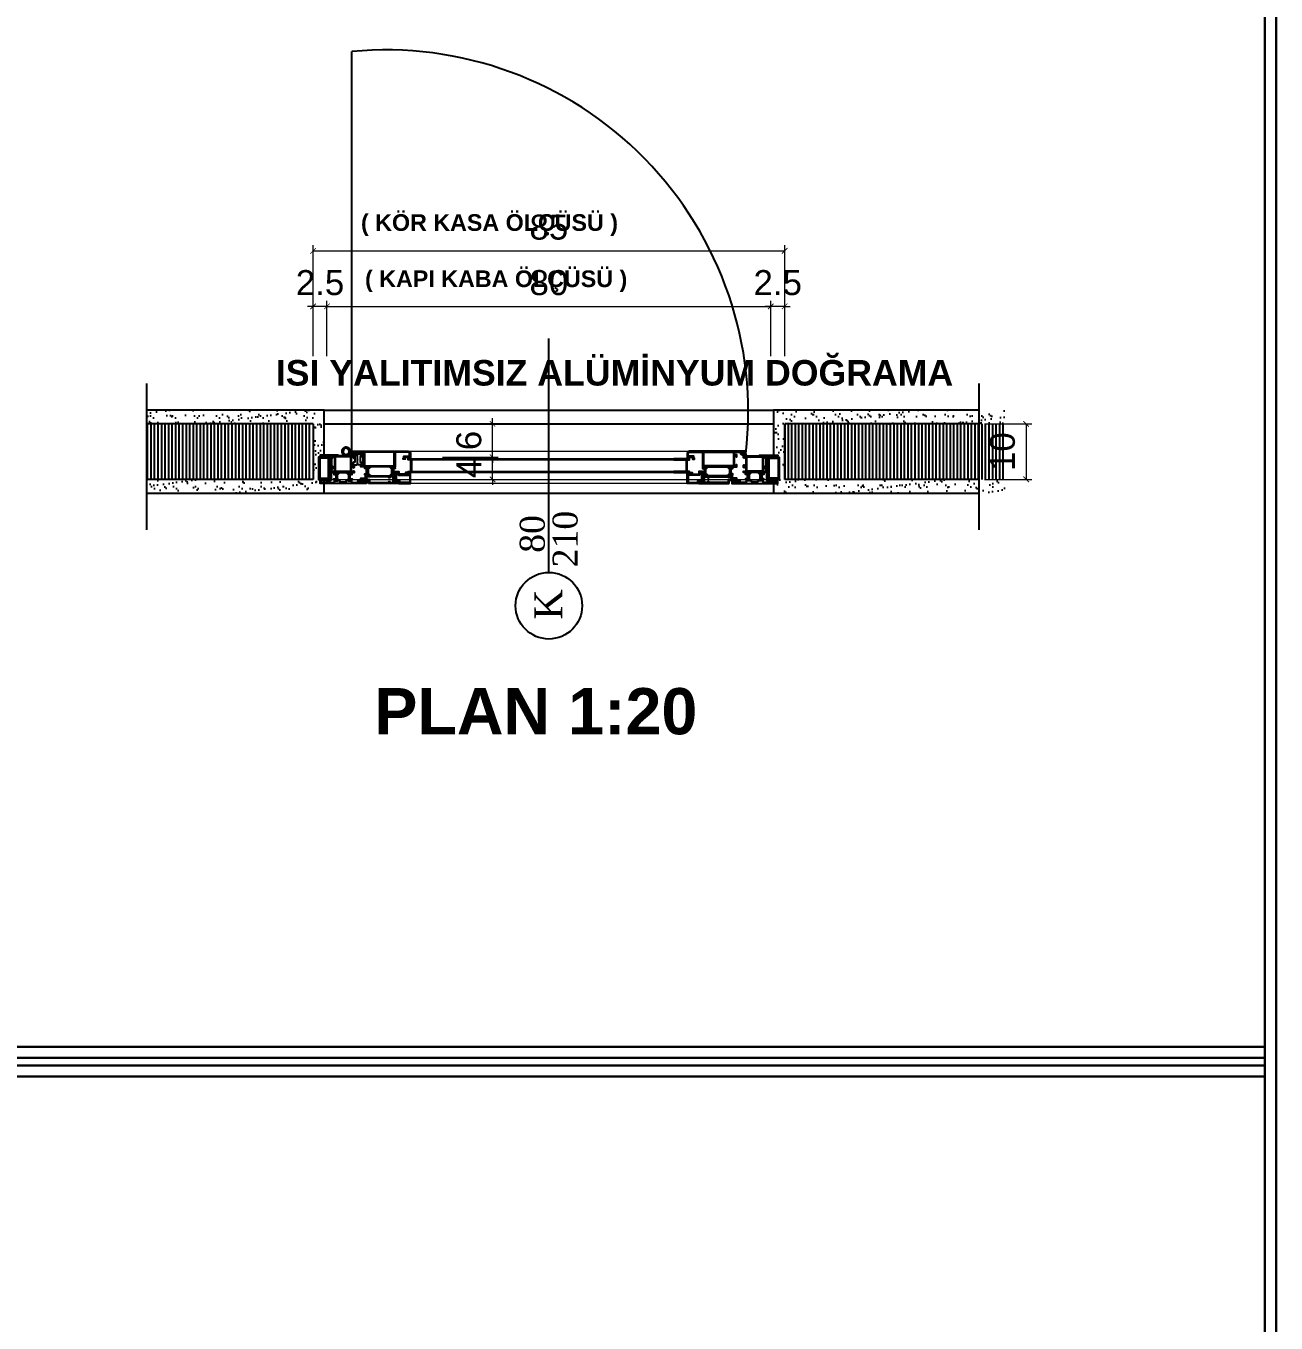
# Model space of a CAD drawing. Extents: x 386248 to 427517, y 4539405 to 4542296.
# Drawn here: x 415508 to 416071, y 4540935 to 4541520 of the extents above; entities that cross this region are included whole.
import ezdxf
from ezdxf.enums import TextEntityAlignment as Align

# ---------------------------------------------------------------- set-up
doc = ezdxf.new("R2010")
doc.units = 0
for name, color, linetype, lineweight in [('DOGRAMA', 1, 'Continuous', 25), ('olculer', 21, 'Continuous', 20), ('YAZI', 7, 'Continuous', 25), ('YAZILAR', 1, 'Continuous', 30)]:
    doc.layers.add(name, color=color, linetype=linetype, lineweight=lineweight)
doc.layers.add('Tarama', color=7, linetype='Continuous')
doc.styles.add('PıNaR', font='')
doc.styles.get("Standard").update_dxf_attribs({"font": 'arial.ttf'})
doc.styles.get('PıNaR').set_extended_font_data('Times New Roman Tur')
pattern_1 = [(225, (497006.29315, 4549085.53454), (0.2209708691, -0.2209708691), []), (315, (497006.29315, 4549085.53454), (0.2209708691, 0.2209708691), [])]

# ---------------------------------------------------------------- blocks, each defined once
blk = doc.blocks.new('_ArchTick')
at = {"color": 0, "linetype": 'ByBlock', "const_width": 0.15}
blk.add_lwpolyline([(-0.5, -0.5), (0.5, 0.5)], dxfattribs=at)

msp = doc.modelspace()

# ---------------------------------------------------------------- hatches: boundary and pattern name
at = {"layer": 'Tarama'}
h = msp.add_hatch(dxfattribs=at)
h.set_pattern_fill('AR-SAND', color=256, scale=0.125, style=0)
h.set_pattern_definition([(37.5, (385983.031, 4658103.967), (-0.20000391, 6.11766547), [0, -4.826, 0, -5.3975, 0, -5.159375]), (7.5, (385983.031, 4658103.967), (5.61904104, 8.96031376), [0, -2.6035, 0, -4.34975, 0, -1.666875]), (327.5, (385979.126, 4658103.967), (9.88740463, 0.0179648), [0, -1.5875, 0, -5.715, 0, -7.46125]), (317.5, (385979.126, 4658103.967), (9.54445566, 2.78661654), [0, -0.79375, 0, -3.7465, 0, -4.28625])])
h.paths.add_polyline_path([(415562.152, 4541346.541), (415562.152, 4541340.291), (415637.152, 4541340.291), (415637.152, 4541315.291), (415562.152, 4541315.291), (415562.152, 4541309.041), (415642.152, 4541309.041), (415642.152, 4541313.416), (415640.277, 4541313.416), (415640.277, 4541314.666), (415640.277, 4541315.291), (415639.652, 4541315.291), (415639.652, 4541325.291), (415640.277, 4541325.291), (415640.277, 4541325.916), (415640.277, 4541326.166), (415642.152, 4541326.166), (415642.152, 4541346.541)])
h = msp.add_hatch(dxfattribs=at)
h.set_pattern_fill('AR-SAND', color=256, scale=0.125, style=0)
h.set_pattern_definition([(37.5, (385945.531, 4658103.967), (-0.20000391, 6.11766547), [0, -4.826, 0, -5.3975, 0, -5.159375]), (7.5, (385945.531, 4658103.967), (5.61904104, 8.96031376), [0, -2.6035, 0, -4.34975, 0, -1.666875]), (327.5, (385941.626, 4658103.967), (9.88740463, 0.0179648), [0, -1.5875, 0, -5.715, 0, -7.46125]), (317.5, (385941.626, 4658103.967), (9.54445566, 2.78661654), [0, -0.79375, 0, -3.7465, 0, -4.28625])])
h.paths.add_polyline_path([(415949.652, 4541340.291), (415949.652, 4541346.541), (415844.652, 4541346.541), (415844.652, 4541326.166), (415847.152, 4541326.166), (415847.152, 4541314.666), (415846.527, 4541314.666), (415846.527, 4541313.416), (415844.652, 4541313.416), (415844.652, 4541309.041), (415949.652, 4541309.041), (415949.652, 4541315.291), (415924.652, 4541315.291), (415849.652, 4541315.291), (415849.652, 4541340.291)])
h = msp.add_hatch(dxfattribs=at)
h.set_pattern_fill('LINE', color=256, scale=0.5, angle=90, style=0)
h.set_pattern_definition([(90, (598891.8465, 4658103.9669), (-1.5875, -1e-11), [])])
h.paths.add_polyline_path([(415637.152, 4541340.291), (415562.152, 4541340.291), (415562.152, 4541315.291), (415637.152, 4541315.291)])
h = msp.add_hatch(dxfattribs=at)
h.set_pattern_fill('LINE', color=256, scale=0.5, angle=90, style=0)
h.set_pattern_definition([(90, (598904.3465, 4658103.9669), (-1.5875, -1e-11), [])])
h.paths.add_polyline_path([(415849.652, 4541340.291), (415849.652, 4541315.291), (415924.652, 4541315.291), (415949.652, 4541315.291), (415949.652, 4541340.291)])
at = {"layer": 'Tarama', "ltscale": 0.125}
h = msp.add_hatch(dxfattribs=at)
h.set_pattern_fill('ANSI37', color=256, scale=2.5, angle=180, style=0)
h.set_pattern_definition([(315, (208028.1231, 4573197.49774), (-0.2209708691, -0.2209708691), []), (225, (208028.1231, 4573197.49774), (-0.2209708691, 0.2209708691), [])])
edge = h.paths.add_edge_path()
edge.add_line((415640.277, 4541314.666), (415640.277, 4541315.291))
edge.add_line((415640.277, 4541315.291), (415644.652, 4541315.291))
edge.add_line((415644.652, 4541315.291), (415644.652, 4541325.291))
edge.add_line((415644.652, 4541325.291), (415640.277, 4541325.291))
edge.add_line((415640.277, 4541325.291), (415640.277, 4541325.916))
edge.add_line((415640.277, 4541325.916), (415644.777, 4541325.916))
edge.add_arc((415644.777, 4541325.416), 0.5, 360, 90, ccw=False)
edge.add_line((415645.277, 4541325.416), (415645.277, 4541315.166))
edge.add_arc((415644.777, 4541315.166), 0.5, 270, 360, ccw=False)
edge.add_line((415644.777, 4541314.666), (415640.277, 4541314.666))
h = msp.add_hatch(dxfattribs=at)
h.set_pattern_fill('ANSI37', color=256, scale=2.5, angle=180, style=0)
h.set_pattern_definition(pattern_1)
h.paths.add_polyline_path([(415656.532, 4541326.407), (415656.532, 4541326.801), (415656.155, 4541326.801), (415656.155, 4541327.101), (415656.362, 4541327.101), (415656.362, 4541327.47), (415655.243, 4541327.47), (415655.035, 4541327.101), (415655.217, 4541327.101), (415655.217, 4541326.801), (415654.626, 4541326.801), (415654.626, 4541325.986), (415654.748, 4541325.916), (415655.817, 4541325.916), (415655.817, 4541326.146), (415655.042, 4541326.24), (415654.995, 4541326.347), (415655.129, 4541326.407)])
h.paths.add_polyline_path([(415655.443, 4541326.782), (415655.443, 4541327.136), (415655.917, 4541327.136), (415655.917, 4541326.782)], flags=16)
h = msp.add_hatch(dxfattribs=at)
h.set_pattern_fill('ANSI37', color=256, scale=2.5, angle=180, style=0)
h.set_pattern_definition(pattern_1)
h.paths.add_polyline_path([(415831.674, 4541326.407), (415831.808, 4541326.347), (415831.761, 4541326.24), (415830.986, 4541326.146), (415830.986, 4541325.916), (415832.055, 4541325.916), (415832.177, 4541325.986), (415832.177, 4541326.801), (415831.586, 4541326.801), (415831.586, 4541327.101), (415831.768, 4541327.101), (415831.561, 4541327.47), (415830.441, 4541327.47), (415830.441, 4541327.101), (415830.648, 4541327.101), (415830.648, 4541326.801), (415830.271, 4541326.801), (415830.271, 4541326.407)])
h.paths.add_polyline_path([(415831.36, 4541326.782), (415830.886, 4541326.782), (415830.886, 4541327.136), (415831.36, 4541327.136)], flags=16)
h = msp.add_hatch(dxfattribs=at)
h.set_pattern_fill('ANSI37', color=256, scale=2.5, angle=180, style=0)
h.set_pattern_definition(pattern_1)
edge = h.paths.add_edge_path()
edge.add_line((415846.527, 4541314.666), (415846.527, 4541315.291))
edge.add_line((415846.527, 4541315.291), (415842.152, 4541315.291))
edge.add_line((415842.152, 4541315.291), (415842.152, 4541325.291))
edge.add_line((415842.152, 4541325.291), (415846.527, 4541325.291))
edge.add_line((415846.527, 4541325.291), (415846.527, 4541325.916))
edge.add_line((415846.527, 4541325.916), (415842.027, 4541325.916))
edge.add_arc((415842.027, 4541325.416), 0.5, 90, 180)
edge.add_line((415841.527, 4541325.416), (415841.527, 4541315.166))
edge.add_arc((415842.027, 4541315.166), 0.5, 180, 270)
edge.add_line((415842.027, 4541314.666), (415846.527, 4541314.666))
h = msp.add_hatch(dxfattribs=at)
h.set_pattern_fill('ANSI37', color=256, scale=2.5, angle=180, style=0)
h.set_pattern_definition(pattern_1)
edge = h.paths.add_edge_path()
edge.add_line((415661.196, 4541321.011), (415662.143, 4541321.011))
edge.add_arc((415662.143, 4541320.886), 0.125, 326.553107, 90, ccw=False)
edge.add_line((415662.248, 4541320.817), (415661.944, 4541320.357))
edge.add_line((415661.944, 4541320.357), (415661.944, 4541317.477))
edge.add_line((415661.944, 4541317.477), (415662.229, 4541317.046))
edge.add_arc((415662.125, 4541316.977), 0.125, 270, 33.446893, ccw=False)
edge.add_line((415662.125, 4541316.852), (415661.209, 4541316.852))
edge.add_arc((415661.209, 4541316.977), 0.125, 155.959519, 270, ccw=False)
edge.add_line((415661.095, 4541317.028), (415661.295, 4541317.477))
edge.add_line((415661.295, 4541317.477), (415661.295, 4541320.357))
edge.add_line((415661.295, 4541320.357), (415661.082, 4541320.835))
edge.add_arc((415661.196, 4541320.886), 0.125, 90, 204.040482, ccw=False)
h = msp.add_hatch(dxfattribs=at)
h.set_pattern_fill('ANSI37', color=256, scale=2.5, angle=180, style=0)
h.set_pattern_definition(pattern_1)
edge = h.paths.add_edge_path()
edge.add_line((415672.511, 4541321.011), (415673.458, 4541321.011))
edge.add_arc((415673.458, 4541320.886), 0.125, 335.959519, 90, ccw=False)
edge.add_line((415673.573, 4541320.835), (415673.36, 4541320.357))
edge.add_line((415673.36, 4541320.357), (415673.36, 4541317.477))
edge.add_line((415673.36, 4541317.477), (415673.334, 4541317.477))
edge.add_line((415673.334, 4541317.477), (415673.534, 4541317.028))
edge.add_arc((415673.42, 4541316.977), 0.125, 270, 24.040481, ccw=False)
edge.add_line((415673.42, 4541316.852), (415672.504, 4541316.852))
edge.add_arc((415672.504, 4541316.977), 0.125, 146.553107, 270, ccw=False)
edge.add_line((415672.4, 4541317.046), (415672.685, 4541317.477))
edge.add_line((415672.685, 4541317.477), (415672.685, 4541320.357))
edge.add_line((415672.685, 4541320.357), (415672.71, 4541320.357))
edge.add_line((415672.71, 4541320.357), (415672.407, 4541320.817))
edge.add_arc((415672.511, 4541320.886), 0.125, 90, 213.446893, ccw=False)
h = msp.add_hatch(dxfattribs=at)
h.set_pattern_fill('ANSI37', color=256, scale=2.5, angle=180, style=0)
h.set_pattern_definition(pattern_1)
edge = h.paths.add_edge_path()
edge.add_line((415814.292, 4541321.011), (415813.345, 4541321.011))
edge.add_arc((415813.345, 4541320.886), 0.125, 90, 204.040481)
edge.add_line((415813.231, 4541320.835), (415813.444, 4541320.357))
edge.add_line((415813.444, 4541320.357), (415813.444, 4541317.477))
edge.add_line((415813.444, 4541317.477), (415813.469, 4541317.477))
edge.add_line((415813.469, 4541317.477), (415813.269, 4541317.028))
edge.add_arc((415813.383, 4541316.977), 0.125, 155.959518, 270)
edge.add_line((415813.383, 4541316.852), (415814.299, 4541316.852))
edge.add_arc((415814.299, 4541316.977), 0.125, 270.000001, 33.446894)
edge.add_line((415814.403, 4541317.046), (415814.119, 4541317.477))
edge.add_line((415814.119, 4541317.477), (415814.119, 4541320.357))
edge.add_line((415814.119, 4541320.357), (415814.093, 4541320.357))
edge.add_line((415814.093, 4541320.357), (415814.396, 4541320.817))
edge.add_arc((415814.292, 4541320.886), 0.125, 326.553107, 90)
h = msp.add_hatch(dxfattribs=at)
h.set_pattern_fill('ANSI37', color=256, scale=2.5, angle=180, style=0)
h.set_pattern_definition(pattern_1)
edge = h.paths.add_edge_path()
edge.add_line((415825.607, 4541321.011), (415824.66, 4541321.011))
edge.add_arc((415824.66, 4541320.886), 0.125, 89.999999, 213.446892)
edge.add_line((415824.555, 4541320.817), (415824.859, 4541320.357))
edge.add_line((415824.859, 4541320.357), (415824.859, 4541317.477))
edge.add_line((415824.859, 4541317.477), (415824.574, 4541317.046))
edge.add_arc((415824.679, 4541316.977), 0.125, 146.553106, 270)
edge.add_line((415824.679, 4541316.852), (415825.594, 4541316.852))
edge.add_arc((415825.594, 4541316.977), 0.125, 270, 24.040481)
edge.add_line((415825.709, 4541317.028), (415825.508, 4541317.477))
edge.add_line((415825.508, 4541317.477), (415825.508, 4541320.357))
edge.add_line((415825.508, 4541320.357), (415825.721, 4541320.835))
edge.add_arc((415825.607, 4541320.886), 0.125, 335.959518, 89.999999)
h = msp.add_hatch(dxfattribs=at)
h.set_pattern_fill('ANSI37', color=256, scale=2.5, angle=180, style=0)
h.set_pattern_definition(pattern_1)
h.paths.add_polyline_path([(415647.44, 4541315.291), (415647.152, 4541314.791), (415647.152, 4541314.666), (415648.44, 4541314.666), (415648.44, 4541314.791), (415648.152, 4541315.291), (415648.152, 4541317.791), (415648.44, 4541318.291), (415648.44, 4541318.416), (415647.152, 4541318.416), (415647.152, 4541318.291), (415647.44, 4541317.791)])
h = msp.add_hatch(dxfattribs=at)
h.set_pattern_fill('ANSI37', color=256, scale=2.5, angle=180, style=0)
h.set_pattern_definition(pattern_1)
h.paths.add_polyline_path([(415653.152, 4541315.291), (415652.863, 4541314.791), (415652.863, 4541314.666), (415654.152, 4541314.666), (415654.152, 4541314.791), (415653.863, 4541315.291), (415653.863, 4541317.791), (415654.152, 4541318.291), (415654.152, 4541318.416), (415652.863, 4541318.416), (415652.863, 4541318.291), (415653.152, 4541317.791)])
h = msp.add_hatch(dxfattribs=at)
h.set_pattern_fill('ANSI37', color=256, scale=2.5, angle=180, style=0)
h.set_pattern_definition(pattern_1)
h.paths.add_polyline_path([(415660.365, 4541314.861), (415657.899, 4541314.861), (415657.899, 4541314.666), (415658.277, 4541314.666), (415658.277, 4541314.366), (415658.051, 4541314.366), (415658.051, 4541313.997), (415660.251, 4541313.997), (415660.458, 4541314.366), (415660.277, 4541314.366), (415660.277, 4541314.666), (415661.027, 4541314.666), (415661.027, 4541315.283), (415660.895, 4541315.352), (415659.826, 4541315.352), (415659.826, 4541315.122), (415660.601, 4541315.028), (415660.648, 4541314.921)])
h.paths.add_polyline_path([(415660.051, 4541314.686), (415660.051, 4541314.331), (415658.514, 4541314.331), (415658.514, 4541314.686)], flags=16)
h = msp.add_hatch(dxfattribs=at)
h.set_pattern_fill('ANSI37', color=256, scale=2.5, angle=180, style=0)
h.set_pattern_definition(pattern_1)
h.paths.add_polyline_path([(415826.438, 4541314.861), (415828.904, 4541314.861), (415828.904, 4541314.666), (415828.527, 4541314.666), (415828.527, 4541314.366), (415828.752, 4541314.366), (415828.752, 4541313.997), (415826.552, 4541313.997), (415826.345, 4541314.366), (415826.527, 4541314.366), (415826.527, 4541314.666), (415825.777, 4541314.666), (415825.777, 4541315.283), (415825.908, 4541315.352), (415826.977, 4541315.352), (415826.977, 4541315.122), (415826.202, 4541315.028), (415826.155, 4541314.921)])
h.paths.add_polyline_path([(415826.753, 4541314.686), (415826.753, 4541314.331), (415828.289, 4541314.331), (415828.289, 4541314.686)], flags=16)
h = msp.add_hatch(dxfattribs=at)
h.set_pattern_fill('ANSI37', color=256, scale=2.5, angle=180, style=0)
h.set_pattern_definition(pattern_1)
h.paths.add_polyline_path([(415833.652, 4541317.791), (415833.94, 4541318.291), (415833.94, 4541318.416), (415832.652, 4541318.416), (415832.652, 4541318.291), (415832.94, 4541317.791), (415832.94, 4541315.291), (415832.652, 4541314.791), (415832.652, 4541314.666), (415833.94, 4541314.666), (415833.94, 4541314.791), (415833.652, 4541315.291)])
h = msp.add_hatch(dxfattribs=at)
h.set_pattern_fill('ANSI37', color=256, scale=2.5, angle=180, style=0)
h.set_pattern_definition(pattern_1)
h.paths.add_polyline_path([(415839.363, 4541317.791), (415839.652, 4541318.291), (415839.652, 4541318.416), (415838.363, 4541318.416), (415838.363, 4541318.291), (415838.652, 4541317.791), (415838.652, 4541315.291), (415838.363, 4541314.791), (415838.363, 4541314.666), (415839.652, 4541314.666), (415839.652, 4541314.791), (415839.363, 4541315.291)])

# ---------------------------------------------------------------- linework, layer by layer
msp.add_lwpolyline([(415644.652, 4541315.291), (415644.652, 4541325.291), (415639.652, 4541325.291), (415639.652, 4541315.291)], close=True)
at = {"layer": 'DOGRAMA'}
for p, q in [((415654.626, 4541327.984), (415654.626, 4541508.035)), ((415562.152, 4541358.551), (415562.152, 4541292.569)), ((415937.152, 4541358.551), (415937.152, 4541292.569)), ((415642.152, 4541346.541), (415844.652, 4541346.541)), ((415642.152, 4541340.291), (415844.652, 4541340.291)), ((415642.152, 4541309.041), (415844.652, 4541309.041))]:
    msp.add_line(p, q, dxfattribs=at)
at = {"layer": 'DOGRAMA', "ltscale": 0.125}
for points in [[(415640.277, 4541325.916), (415645.277, 4541325.916), (415645.277, 4541318.416), (415645.527, 4541318.416), (415645.527, 4541325.916), (415648.527, 4541325.916), (415648.527, 4541326.166), (415640.277, 4541326.166)], [(415654.152, 4541318.916), (415654.152, 4541325.416), (415647.152, 4541325.416), (415647.152, 4541318.916)], [(415654.626, 4541326.801), (415654.626, 4541325.986), (415654.748, 4541325.916), (415655.817, 4541325.916), (415655.817, 4541326.146), (415655.042, 4541326.24), (415654.995, 4541326.347), (415655.129, 4541326.407), (415656.532, 4541326.407), (415656.532, 4541326.801), (415656.155, 4541326.801), (415656.155, 4541327.101), (415656.362, 4541327.101), (415656.362, 4541327.47), (415655.243, 4541327.47), (415655.035, 4541327.101), (415655.217, 4541327.101), (415655.217, 4541326.801)], [(415655.917, 4541326.782), (415655.917, 4541327.136), (415655.443, 4541327.136), (415655.443, 4541326.782)], [(415660.273, 4541327.479), (415660.273, 4541321.446), (415673.638, 4541321.446), (415673.638, 4541327.479)], [(415826.53, 4541327.479), (415826.53, 4541321.446), (415813.165, 4541321.446), (415813.165, 4541327.479)], [(415832.177, 4541326.801), (415832.177, 4541325.986), (415832.055, 4541325.916), (415830.986, 4541325.916), (415830.986, 4541326.146), (415831.761, 4541326.24), (415831.808, 4541326.347), (415831.674, 4541326.407), (415830.271, 4541326.407), (415830.271, 4541326.801), (415830.648, 4541326.801), (415830.648, 4541327.101), (415830.441, 4541327.101), (415830.441, 4541327.47), (415831.561, 4541327.47), (415831.768, 4541327.101), (415831.586, 4541327.101), (415831.586, 4541326.801)], [(415830.886, 4541326.782), (415830.886, 4541327.136), (415831.36, 4541327.136), (415831.36, 4541326.782)], [(415832.652, 4541318.916), (415832.652, 4541325.416), (415839.652, 4541325.416), (415839.652, 4541318.916)], [(415846.527, 4541325.916), (415841.527, 4541325.916), (415841.527, 4541318.416), (415841.277, 4541318.416), (415841.277, 4541325.916), (415838.277, 4541325.916), (415838.277, 4541326.166), (415846.527, 4541326.166)], [(415674.609, 4541318.531), (415674.609, 4541315.305), (415674.514, 4541315.21), (415674.609, 4541315.115), (415674.609, 4541313.901), (415674.151, 4541313.901), (415674.151, 4541314.421), (415673.764, 4541314.594), (415673.764, 4541316.074), (415674.151, 4541316.247), (415674.151, 4541316.852), (415674.151, 4541317.94), (415673.44, 4541317.94), (415673.44, 4541318.334), (415674.151, 4541318.334), (415674.151, 4541318.878), (415675.78, 4541318.878), (415675.78, 4541317.99), (415675.309, 4541317.99), (415675.309, 4541318.531)], [(415812.194, 4541318.531), (415812.194, 4541315.305), (415812.289, 4541315.21), (415812.194, 4541315.115), (415812.194, 4541313.901), (415812.652, 4541313.901), (415812.652, 4541314.421), (415813.04, 4541314.594), (415813.04, 4541316.074), (415812.652, 4541316.247), (415812.652, 4541316.852), (415812.652, 4541317.94), (415813.364, 4541317.94), (415813.364, 4541318.334), (415812.652, 4541318.334), (415812.652, 4541318.878), (415811.023, 4541318.878), (415811.023, 4541317.99), (415811.494, 4541317.99), (415811.494, 4541318.531)], [(415657.964, 4541313.791), (415660.652, 4541313.791), (415660.652, 4541314.416), (415660.277, 4541314.416), (415660.277, 4541314.666), (415661.027, 4541314.666), (415661.027, 4541313.416), (415640.277, 4541313.416), (415640.277, 4541314.666), (415641.027, 4541314.666), (415641.027, 4541314.416), (415640.652, 4541314.416), (415640.652, 4541313.791), (415643.339, 4541313.791), (415643.339, 4541314.416), (415643.027, 4541314.416), (415643.027, 4541314.666), (415644.027, 4541314.666), (415644.027, 4541314.416), (415643.714, 4541314.416), (415643.714, 4541313.916), (415646.777, 4541313.916), (415646.777, 4541314.916), (415646.527, 4541315.166), (415646.527, 4541315.541), (415646.902, 4541315.541), (415647.152, 4541315.291), (415647.44, 4541315.291), (415647.152, 4541314.791), (415647.152, 4541314.666), (415648.44, 4541314.666), (415648.44, 4541314.791), (415648.152, 4541315.291), (415648.652, 4541315.291), (415649.277, 4541314.666), (415649.277, 4541314.166), (415652.027, 4541314.166), (415652.027, 4541314.666), (415652.652, 4541315.291), (415653.152, 4541315.291), (415652.863, 4541314.791), (415652.863, 4541314.666), (415654.152, 4541314.666), (415654.152, 4541314.791), (415653.863, 4541315.291), (415654.152, 4541315.291), (415654.402, 4541315.541), (415654.777, 4541315.541), (415654.777, 4541315.166), (415654.527, 4541314.916), (415654.527, 4541313.916), (415657.589, 4541313.916), (415657.589, 4541314.416), (415657.277, 4541314.416), (415657.277, 4541314.666), (415658.277, 4541314.666), (415658.277, 4541314.416), (415657.964, 4541314.416)], [(415647.44, 4541315.291), (415647.152, 4541314.791), (415647.152, 4541314.666), (415648.44, 4541314.666), (415648.44, 4541314.791), (415648.152, 4541315.291), (415648.152, 4541317.791), (415648.44, 4541318.291), (415648.44, 4541318.416), (415647.152, 4541318.416), (415647.152, 4541318.291), (415647.44, 4541317.791)], [(415653.152, 4541315.291), (415652.863, 4541314.791), (415652.863, 4541314.666), (415654.152, 4541314.666), (415654.152, 4541314.791), (415653.863, 4541315.291), (415653.863, 4541317.791), (415654.152, 4541318.291), (415654.152, 4541318.416), (415652.863, 4541318.416), (415652.863, 4541318.291), (415653.152, 4541317.791)], [(415661.027, 4541314.666), (415661.027, 4541315.283), (415660.895, 4541315.352), (415659.826, 4541315.352), (415659.826, 4541315.122), (415660.601, 4541315.028), (415660.648, 4541314.921), (415660.365, 4541314.861), (415657.899, 4541314.861), (415657.899, 4541314.666), (415658.277, 4541314.666), (415658.277, 4541314.366), (415658.051, 4541314.366), (415658.051, 4541313.997), (415660.251, 4541313.997), (415660.458, 4541314.366), (415660.277, 4541314.366), (415660.277, 4541314.666)], [(415658.514, 4541314.686), (415658.514, 4541314.331), (415660.051, 4541314.331), (415660.051, 4541314.686)], [(415662.116, 4541313.437), (415662.116, 4541314.727), (415661.651, 4541314.727), (415661.027, 4541315.352), (415658.69, 4541315.352), (415658.69, 4541315.775), (415660.725, 4541315.775), (415660.725, 4541317.073), (415660.445, 4541317.353), (415660.445, 4541317.721), (415660.792, 4541317.721), (415661.036, 4541317.477), (415661.295, 4541317.477), (415661.016, 4541316.852), (415662.357, 4541316.852), (415661.944, 4541317.477), (415662.477, 4541317.477), (415663.102, 4541316.852), (415671.527, 4541316.852), (415672.151, 4541317.477), (415672.685, 4541317.477), (415672.272, 4541316.852), (415673.613, 4541316.852), (415673.334, 4541317.477), (415673.56, 4541317.477), (415673.804, 4541317.721), (415674.151, 4541317.721), (415674.151, 4541317.353), (415673.871, 4541317.073), (415673.871, 4541316.852), (415674.151, 4541316.852), (415674.151, 4541316.247), (415673.764, 4541316.074), (415673.764, 4541314.594), (415674.151, 4541314.421), (415674.151, 4541313.788), (415675.309, 4541313.788), (415675.309, 4541314.135), (415675.78, 4541314.135), (415675.78, 4541313.437)], [(415661.189, 4541316.429), (415661.189, 4541315.815), (415661.792, 4541315.211), (415662.579, 4541315.211), (415662.579, 4541313.9), (415671.326, 4541313.9), (415671.326, 4541314.385), (415671.805, 4541314.385), (415671.805, 4541313.9), (415673.285, 4541313.9), (415673.285, 4541316.429), (415671.805, 4541316.429), (415671.805, 4541315.957), (415671.326, 4541315.957), (415671.326, 4541316.429)], [(415824.688, 4541313.437), (415824.688, 4541314.727), (415825.152, 4541314.727), (415825.777, 4541315.352), (415828.113, 4541315.352), (415828.113, 4541315.775), (415826.078, 4541315.775), (415826.078, 4541317.073), (415826.358, 4541317.353), (415826.358, 4541317.721), (415826.011, 4541317.721), (415825.767, 4541317.477), (415825.508, 4541317.477), (415825.787, 4541316.852), (415824.446, 4541316.852), (415824.859, 4541317.477), (415824.326, 4541317.477), (415823.701, 4541316.852), (415815.276, 4541316.852), (415814.652, 4541317.477), (415814.119, 4541317.477), (415814.531, 4541316.852), (415813.191, 4541316.852), (415813.469, 4541317.477), (415813.243, 4541317.477), (415812.999, 4541317.721), (415812.652, 4541317.721), (415812.652, 4541317.353), (415812.932, 4541317.073), (415812.932, 4541316.852), (415812.652, 4541316.852), (415812.652, 4541316.247), (415813.04, 4541316.074), (415813.04, 4541314.594), (415812.652, 4541314.421), (415812.652, 4541313.788), (415811.494, 4541313.788), (415811.494, 4541314.135), (415811.023, 4541314.135), (415811.023, 4541313.437)], [(415825.615, 4541316.429), (415825.615, 4541315.815), (415825.011, 4541315.211), (415824.224, 4541315.211), (415824.224, 4541313.9), (415815.477, 4541313.9), (415815.477, 4541314.385), (415814.998, 4541314.385), (415814.998, 4541313.9), (415813.518, 4541313.9), (415813.518, 4541316.429), (415814.998, 4541316.429), (415814.998, 4541315.957), (415815.477, 4541315.957), (415815.477, 4541316.429)], [(415828.839, 4541313.791), (415826.152, 4541313.791), (415826.152, 4541314.416), (415826.527, 4541314.416), (415826.527, 4541314.666), (415825.777, 4541314.666), (415825.777, 4541313.416), (415846.527, 4541313.416), (415846.527, 4541314.666), (415845.777, 4541314.666), (415845.777, 4541314.416), (415846.152, 4541314.416), (415846.152, 4541313.791), (415843.464, 4541313.791), (415843.464, 4541314.416), (415843.777, 4541314.416), (415843.777, 4541314.666), (415842.777, 4541314.666), (415842.777, 4541314.416), (415843.089, 4541314.416), (415843.089, 4541313.916), (415840.027, 4541313.916), (415840.027, 4541314.916), (415840.277, 4541315.166), (415840.277, 4541315.541), (415839.902, 4541315.541), (415839.652, 4541315.291), (415839.363, 4541315.291), (415839.652, 4541314.791), (415839.652, 4541314.666), (415838.363, 4541314.666), (415838.363, 4541314.791), (415838.652, 4541315.291), (415838.152, 4541315.291), (415837.527, 4541314.666), (415837.527, 4541314.166), (415834.777, 4541314.166), (415834.777, 4541314.666), (415834.152, 4541315.291), (415833.652, 4541315.291), (415833.94, 4541314.791), (415833.94, 4541314.666), (415832.652, 4541314.666), (415832.652, 4541314.791), (415832.94, 4541315.291), (415832.652, 4541315.291), (415832.402, 4541315.541), (415832.027, 4541315.541), (415832.027, 4541315.166), (415832.277, 4541314.916), (415832.277, 4541313.916), (415829.214, 4541313.916), (415829.214, 4541314.416), (415829.527, 4541314.416), (415829.527, 4541314.666), (415828.527, 4541314.666), (415828.527, 4541314.416), (415828.839, 4541314.416)], [(415825.777, 4541314.666), (415825.777, 4541315.283), (415825.908, 4541315.352), (415826.977, 4541315.352), (415826.977, 4541315.122), (415826.202, 4541315.028), (415826.155, 4541314.921), (415826.438, 4541314.861), (415828.904, 4541314.861), (415828.904, 4541314.666), (415828.527, 4541314.666), (415828.527, 4541314.366), (415828.752, 4541314.366), (415828.752, 4541313.997), (415826.552, 4541313.997), (415826.345, 4541314.366), (415826.527, 4541314.366), (415826.527, 4541314.666)], [(415828.289, 4541314.686), (415828.289, 4541314.331), (415826.753, 4541314.331), (415826.753, 4541314.686)], [(415833.652, 4541315.291), (415833.94, 4541314.791), (415833.94, 4541314.666), (415832.652, 4541314.666), (415832.652, 4541314.791), (415832.94, 4541315.291), (415832.94, 4541317.791), (415832.652, 4541318.291), (415832.652, 4541318.416), (415833.94, 4541318.416), (415833.94, 4541318.291), (415833.652, 4541317.791)], [(415839.363, 4541315.291), (415839.652, 4541314.791), (415839.652, 4541314.666), (415838.363, 4541314.666), (415838.363, 4541314.791), (415838.652, 4541315.291), (415838.652, 4541317.791), (415838.363, 4541318.291), (415838.363, 4541318.416), (415839.652, 4541318.416), (415839.652, 4541318.291), (415839.363, 4541317.791)]]:
    msp.add_lwpolyline(points, close=True, dxfattribs=at)
for points in [[(415640.277, 4541314.666), (415640.277, 4541315.291), (415644.652, 4541315.291), (415644.652, 4541325.291), (415640.277, 4541325.291), (415640.277, 4541325.916), (415644.777, 4541325.916, -0.4142136), (415645.277, 4541325.416), (415645.277, 4541315.166, -0.4142136), (415644.777, 4541314.666)], [(415645.777, 4541321.291, 0.414213), (415645.527, 4541321.041), (415645.527, 4541320.291, 0.4142136), (415645.777, 4541320.041), (415645.902, 4541320.041), (415645.902, 4541320.291), (415646.777, 4541320.291), (415646.777, 4541318.791), (415645.902, 4541318.791), (415645.902, 4541319.041), (415645.777, 4541319.041, 0.4142136), (415645.527, 4541318.791), (415645.527, 4541318.416), (415646.777, 4541318.416), (415646.777, 4541318.166), (415646.527, 4541317.916), (415646.527, 4541317.541), (415646.902, 4541317.541), (415647.152, 4541317.791), (415647.44, 4541317.791), (415647.152, 4541318.291), (415647.152, 4541318.416), (415648.44, 4541318.416), (415648.44, 4541318.291), (415648.152, 4541317.791), (415648.652, 4541317.791), (415649.277, 4541318.416), (415652.027, 4541318.416), (415652.652, 4541317.791), (415653.152, 4541317.791), (415652.863, 4541318.291), (415652.863, 4541318.416), (415654.152, 4541318.416), (415654.152, 4541318.291), (415653.863, 4541317.791), (415654.152, 4541317.791), (415654.402, 4541317.541), (415654.777, 4541317.541), (415654.777, 4541317.916), (415654.527, 4541318.166), (415654.527, 4541318.416), (415655.777, 4541318.416), (415655.777, 4541318.791, 0.4142136), (415655.527, 4541319.041), (415655.402, 4541319.041), (415655.402, 4541318.791), (415654.527, 4541318.791), (415654.527, 4541320.812), (415655.402, 4541320.812), (415655.402, 4541320.562), (415655.527, 4541320.562, 0.4142136), (415655.777, 4541320.812), (415655.777, 4541321.562, 0.4142136), (415655.527, 4541321.812), (415655.402, 4541321.812), (415655.402, 4541321.312), (415654.527, 4541321.312), (415654.527, 4541325.416), (415655.402, 4541325.416), (415655.402, 4541324.916), (415655.527, 4541324.916, 0.4142136), (415655.777, 4541325.166), (415655.777, 4541325.916), (415645.527, 4541325.916), (415645.527, 4541325.166, 0.4142136), (415645.777, 4541324.916), (415645.902, 4541324.916), (415645.902, 4541325.416), (415646.777, 4541325.416), (415646.777, 4541320.791), (415645.902, 4541320.791), (415645.902, 4541321.291)], [(415657.188, 4541326.041, 0.4142136), (415656.438, 4541326.791), (415653.938, 4541326.791), (415653.938, 4541327.916, 2.4142136), (415652.063, 4541326.041, 0.4142136), (415652.188, 4541325.916), (415655.938, 4541325.916), (415655.938, 4541323.062), (415655.438, 4541323.062), (415655.438, 4541322.562), (415654.813, 4541322.562), (415654.813, 4541321.812), (415655.102, 4541321.312), (415655.313, 4541321.312), (415655.313, 4541321.812), (415656.438, 4541321.812, 0.4142136), (415657.188, 4541322.562), (415657.188, 4541324.041), (415657.063, 4541324.166), (415657.188, 4541324.291)], [(415658.688, 4541325.405), (415658.438, 4541325.405), (415658.438, 4541323.062), (415658.938, 4541323.062), (415658.938, 4541322.562), (415659.563, 4541322.562), (415659.563, 4541321.812), (415659.275, 4541321.312), (415659.063, 4541321.312), (415659.063, 4541321.812), (415657.938, 4541321.812, -0.4142136), (415657.188, 4541322.562), (415657.188, 4541324.041), (415657.313, 4541324.166), (415657.188, 4541324.291), (415657.188, 4541326.041), (415652.063, 4541326.041, -2.4142136), (415653.938, 4541327.916, -0.4142136), (415654.063, 4541327.791), (415654.063, 4541326.791), (415659.313, 4541326.791), (415659.313, 4541326.584), (415658.688, 4541326.416)], [(415653.196, 4541327.136, 10.9544512), (415652.844, 4541326.784, 1.0954451)], [(415653.196, 4541327.136, 10.9544512), (415652.844, 4541326.784, 1.0954451)], [(415663.129, 4541321.011), (415662.456, 4541320.357), (415661.944, 4541320.357), (415662.376, 4541321.011), (415661.003, 4541321.011), (415661.295, 4541320.357), (415661.064, 4541320.357), (415660.852, 4541320.145), (415660.47, 4541320.145), (415660.47, 4541320.47), (415660.697, 4541320.697), (415660.697, 4541321.011), (415658.688, 4541321.011), (415658.688, 4541321.812), (415659.081, 4541321.812), (415659.081, 4541321.312), (415659.766, 4541321.312), (415659.766, 4541325.976), (415659.081, 4541325.976), (415659.081, 4541325.405), (415658.688, 4541325.405), (415658.688, 4541326.344), (415659.766, 4541326.344), (415659.766, 4541327.479), (415656.727, 4541327.479), (415656.727, 4541327.098), (415657.041, 4541327.098), (415657.041, 4541326.808), (415656.186, 4541326.808), (415656.186, 4541327.098), (415656.362, 4541327.098), (415656.362, 4541327.479), (415654.965, 4541327.479), (415654.965, 4541327.098), (415655.217, 4541327.098), (415655.217, 4541326.808), (415654.626, 4541326.808), (415654.626, 4541327.984), (415680.059, 4541327.984, -0.4142136), (415681.059, 4541326.984), (415681.059, 4541324.52), (415680.358, 4541324.52), (415680.358, 4541324.787), (415680.528, 4541324.787), (415680.683, 4541324.787), (415680.683, 4541325.29), (415678.416, 4541325.29), (415678.416, 4541324.786), (415678.718, 4541324.786), (415678.718, 4541324.464), (415677.98, 4541324.464), (415677.792, 4541324.464), (415677.792, 4541324.786), (415678.034, 4541324.786), (415678.034, 4541325.774), (415680.585, 4541325.774), (415680.585, 4541326.979, 0.4142136), (415680.085, 4541327.479), (415674.142, 4541327.479), (415674.142, 4541321.011), (415673.958, 4541321.011), (415673.958, 4541320.697), (415674.184, 4541320.47), (415674.184, 4541320.145), (415673.803, 4541320.145), (415673.59, 4541320.357), (415673.36, 4541320.357), (415673.651, 4541321.011), (415672.279, 4541321.011), (415672.71, 4541320.357), (415672.198, 4541320.357), (415671.526, 4541321.011)], [(415823.675, 4541321.011), (415824.347, 4541320.357), (415824.859, 4541320.357), (415824.427, 4541321.011), (415825.8, 4541321.011), (415825.508, 4541320.357), (415825.739, 4541320.357), (415825.951, 4541320.145), (415826.333, 4541320.145), (415826.333, 4541320.47), (415826.107, 4541320.697), (415826.107, 4541321.011), (415828.115, 4541321.011), (415828.115, 4541321.812), (415827.722, 4541321.812), (415827.722, 4541321.312), (415827.037, 4541321.312), (415827.037, 4541325.976), (415827.722, 4541325.976), (415827.722, 4541325.405), (415828.115, 4541325.405), (415828.115, 4541326.344), (415827.037, 4541326.344), (415827.037, 4541327.479), (415830.076, 4541327.479), (415830.076, 4541327.098), (415829.762, 4541327.098), (415829.762, 4541326.808), (415830.617, 4541326.808), (415830.617, 4541327.098), (415830.441, 4541327.098), (415830.441, 4541327.479), (415831.838, 4541327.479), (415831.838, 4541327.098), (415831.586, 4541327.098), (415831.586, 4541326.808), (415832.177, 4541326.808), (415832.177, 4541327.984), (415806.744, 4541327.984, 0.4142136), (415805.744, 4541326.984), (415805.744, 4541324.52), (415806.445, 4541324.52), (415806.445, 4541324.787), (415806.275, 4541324.787), (415806.12, 4541324.787), (415806.12, 4541325.29), (415808.387, 4541325.29), (415808.387, 4541324.786), (415808.085, 4541324.786), (415808.085, 4541324.464), (415808.823, 4541324.464), (415809.011, 4541324.464), (415809.011, 4541324.786), (415808.77, 4541324.786), (415808.77, 4541325.774), (415806.218, 4541325.774), (415806.218, 4541326.979, -0.4142136), (415806.718, 4541327.479), (415812.662, 4541327.479), (415812.662, 4541321.011), (415812.845, 4541321.011), (415812.845, 4541320.697), (415812.619, 4541320.47), (415812.619, 4541320.145), (415813.001, 4541320.145), (415813.213, 4541320.357), (415813.444, 4541320.357), (415813.152, 4541321.011), (415814.524, 4541321.011), (415814.093, 4541320.357), (415814.605, 4541320.357), (415815.277, 4541321.011)], [(415841.027, 4541321.291, -0.414213), (415841.277, 4541321.041), (415841.277, 4541320.291, -0.4142136), (415841.027, 4541320.041), (415840.902, 4541320.041), (415840.902, 4541320.291), (415840.027, 4541320.291), (415840.027, 4541318.791), (415840.902, 4541318.791), (415840.902, 4541319.041), (415841.027, 4541319.041, -0.4142136), (415841.277, 4541318.791), (415841.277, 4541318.416), (415840.027, 4541318.416), (415840.027, 4541318.166), (415840.277, 4541317.916), (415840.277, 4541317.541), (415839.902, 4541317.541), (415839.652, 4541317.791), (415839.363, 4541317.791), (415839.652, 4541318.291), (415839.652, 4541318.416), (415838.363, 4541318.416), (415838.363, 4541318.291), (415838.652, 4541317.791), (415838.152, 4541317.791), (415837.527, 4541318.416), (415834.777, 4541318.416), (415834.152, 4541317.791), (415833.652, 4541317.791), (415833.94, 4541318.291), (415833.94, 4541318.416), (415832.652, 4541318.416), (415832.652, 4541318.291), (415832.94, 4541317.791), (415832.652, 4541317.791), (415832.402, 4541317.541), (415832.027, 4541317.541), (415832.027, 4541317.916), (415832.277, 4541318.166), (415832.277, 4541318.416), (415831.027, 4541318.416), (415831.027, 4541318.791, -0.4142136), (415831.277, 4541319.041), (415831.402, 4541319.041), (415831.402, 4541318.791), (415832.277, 4541318.791), (415832.277, 4541320.812), (415831.402, 4541320.812), (415831.402, 4541320.562), (415831.277, 4541320.562, -0.4142136), (415831.027, 4541320.812), (415831.027, 4541321.562, -0.4142136), (415831.277, 4541321.812), (415831.402, 4541321.812), (415831.402, 4541321.312), (415832.277, 4541321.312), (415832.277, 4541325.416), (415831.402, 4541325.416), (415831.402, 4541324.916), (415831.277, 4541324.916, -0.4142136), (415831.027, 4541325.166), (415831.027, 4541325.916), (415841.277, 4541325.916), (415841.277, 4541325.166, -0.4142136), (415841.027, 4541324.916), (415840.902, 4541324.916), (415840.902, 4541325.416), (415840.027, 4541325.416), (415840.027, 4541320.791), (415840.902, 4541320.791), (415840.902, 4541321.291)], [(415846.527, 4541314.666), (415846.527, 4541315.291), (415842.152, 4541315.291), (415842.152, 4541325.291), (415846.527, 4541325.291), (415846.527, 4541325.916), (415842.027, 4541325.916, 0.4142136), (415841.527, 4541325.416), (415841.527, 4541315.166, 0.4142136), (415842.027, 4541314.666)], [(415661.196, 4541321.011), (415662.143, 4541321.011, -0.5975807), (415662.248, 4541320.817), (415661.944, 4541320.357), (415661.944, 4541317.477), (415662.229, 4541317.046, -0.5975807), (415662.125, 4541316.852), (415661.209, 4541316.852, -0.5431844), (415661.095, 4541317.028), (415661.295, 4541317.477), (415661.295, 4541320.357), (415661.082, 4541320.835, -0.5431844)], [(415672.511, 4541321.011), (415673.458, 4541321.011, -0.5431844), (415673.573, 4541320.835), (415673.36, 4541320.357), (415673.36, 4541317.477), (415673.334, 4541317.477), (415673.534, 4541317.028, -0.5431844), (415673.42, 4541316.852), (415672.504, 4541316.852, -0.5975807), (415672.4, 4541317.046), (415672.685, 4541317.477), (415672.685, 4541320.357), (415672.71, 4541320.357), (415672.407, 4541320.817, -0.5975807)], [(415814.292, 4541321.011), (415813.345, 4541321.011, 0.5431844), (415813.231, 4541320.835), (415813.444, 4541320.357), (415813.444, 4541317.477), (415813.469, 4541317.477), (415813.269, 4541317.028, 0.5431844), (415813.383, 4541316.852), (415814.299, 4541316.852, 0.5975807), (415814.403, 4541317.046), (415814.119, 4541317.477), (415814.119, 4541320.357), (415814.093, 4541320.357), (415814.396, 4541320.817, 0.5975807)], [(415825.607, 4541321.011), (415824.66, 4541321.011, 0.5975807), (415824.555, 4541320.817), (415824.859, 4541320.357), (415824.859, 4541317.477), (415824.574, 4541317.046, 0.5975807), (415824.679, 4541316.852), (415825.594, 4541316.852, 0.5431844), (415825.709, 4541317.028), (415825.508, 4541317.477), (415825.508, 4541320.357), (415825.721, 4541320.835, 0.5431844)], [(415674.997, 4541314.562, 0.4142136), (415674.809, 4541314.374), (415674.809, 4541314.339, 0.3394543), (415674.948, 4541314.158), (415675.309, 4541314.062), (415675.309, 4541314.187), (415675.934, 4541314.187), (415675.934, 4541313.812), (415675.809, 4541313.812), (415675.809, 4541313.437), (415681.059, 4541313.437), (415681.059, 4541318.437), (415680.434, 4541318.437), (415680.434, 4541318.062), (415680.684, 4541318.062), (415680.684, 4541317.562), (415679.184, 4541317.562), (415679.184, 4541318.062), (415679.434, 4541318.062), (415679.434, 4541318.437), (415678.809, 4541318.437), (415678.809, 4541317.562), (415675.809, 4541317.562), (415675.809, 4541317.937), (415675.309, 4541317.937), (415675.309, 4541318.187), (415674.823, 4541317.989, 0.3394543), (415674.684, 4541317.808), (415674.684, 4541317.749, 0.4142136), (415674.872, 4541317.562), (415675.434, 4541317.562), (415675.434, 4541317.437, 0.4142136), (415675.684, 4541317.187), (415680.684, 4541317.187), (415680.684, 4541313.812), (415676.309, 4541313.812), (415676.309, 4541314.562)], [(415811.806, 4541314.562, -0.4142136), (415811.994, 4541314.374), (415811.994, 4541314.339, -0.3394543), (415811.855, 4541314.158), (415811.494, 4541314.062), (415811.494, 4541314.187), (415810.869, 4541314.187), (415810.869, 4541313.812), (415810.994, 4541313.812), (415810.994, 4541313.437), (415805.744, 4541313.437), (415805.744, 4541318.437), (415806.369, 4541318.437), (415806.369, 4541318.062), (415806.119, 4541318.062), (415806.119, 4541317.562), (415807.619, 4541317.562), (415807.619, 4541318.062), (415807.369, 4541318.062), (415807.369, 4541318.437), (415807.994, 4541318.437), (415807.994, 4541317.562), (415810.994, 4541317.562), (415810.994, 4541317.937), (415811.494, 4541317.937), (415811.494, 4541318.187), (415811.98, 4541317.989, -0.3394543), (415812.119, 4541317.808), (415812.119, 4541317.749, -0.4142136), (415811.931, 4541317.562), (415811.369, 4541317.562), (415811.369, 4541317.437, -0.4142136), (415811.119, 4541317.187), (415806.119, 4541317.187), (415806.119, 4541313.812), (415810.494, 4541313.812), (415810.494, 4541314.562)]]:
    msp.add_lwpolyline(points, format="xyb", close=True, dxfattribs=at)
for points in [[(415799.652, 4541318.437), (415681.132, 4541318.437), (415680.434, 4541318.437), (415680.434, 4541318.187), (415680.059, 4541318.187), (415680.059, 4541318.812), (415681.132, 4541318.812), (415681.132, 4541324.145), (415679.983, 4541324.145), (415679.983, 4541324.77), (415680.358, 4541324.77), (415680.358, 4541324.52), (415681.007, 4541324.52), (415799.652, 4541324.52)], [(415799.652, 4541318.437), (415805.671, 4541318.437), (415806.369, 4541318.437), (415806.369, 4541318.187), (415806.744, 4541318.187), (415806.744, 4541318.812), (415805.671, 4541318.812), (415805.671, 4541324.145), (415806.82, 4541324.145), (415806.82, 4541324.77), (415806.445, 4541324.77), (415806.445, 4541324.52), (415805.796, 4541324.52), (415799.652, 4541324.52)], [(415799.652, 4541324.145), (415681.507, 4541324.145), (415681.507, 4541318.812), (415799.652, 4541318.812)], [(415799.652, 4541324.145), (415805.296, 4541324.145), (415805.296, 4541318.812), (415799.652, 4541318.812)]]:
    msp.add_lwpolyline(points, dxfattribs=at)
at = {"layer": 'DOGRAMA'}
msp.add_arc((415669.962, 4541345.475), 163.283, 353.435573, 95.389464, dxfattribs=at)
at = {"layer": 'olculer'}
for p, q in [((415637.152, 4541395.732), (415637.152, 4541420.732)), ((415637.152, 4541418.232), (415849.652, 4541418.232)), ((415849.652, 4541395.732), (415849.652, 4541420.732)), ((415637.152, 4541370.732), (415637.152, 4541395.732)), ((415643.402, 4541370.732), (415643.402, 4541395.732)), ((415643.402, 4541370.732), (415643.402, 4541395.732)), ((415843.402, 4541370.732), (415843.402, 4541395.732)), ((415843.402, 4541370.732), (415843.402, 4541395.732)), ((415849.652, 4541370.732), (415849.652, 4541395.732)), ((415637.152, 4541393.232), (415634.652, 4541393.232)), ((415643.402, 4541393.232), (415637.152, 4541393.232)), ((415643.402, 4541393.232), (415843.402, 4541393.232)), ((415643.402, 4541393.232), (415645.902, 4541393.232)), ((415843.402, 4541393.232), (415840.902, 4541393.232)), ((415849.652, 4541393.232), (415843.402, 4541393.232)), ((415849.652, 4541393.232), (415852.152, 4541393.232)), ((415718.011, 4541340.291), (415718.011, 4541342.791)), ((415695.511, 4541340.291), (415720.511, 4541340.291)), ((415718.011, 4541325.291), (415718.011, 4541340.291)), ((415939.652, 4541340.291), (415960.951, 4541340.291)), ((415958.451, 4541340.291), (415958.451, 4541315.291)), ((415679.692, 4541327.984), (415806.744, 4541327.984)), ((415695.511, 4541325.291), (415720.511, 4541325.291)), ((415695.511, 4541325.291), (415720.511, 4541325.291)), ((415718.011, 4541325.291), (415718.011, 4541327.791)), ((415718.011, 4541325.291), (415718.011, 4541322.791)), ((415718.011, 4541315.291), (415718.011, 4541325.291)), ((415642.152, 4541315.291), (415844.652, 4541315.291)), ((415805.744, 4541313.437), (415681.059, 4541313.437)), ((415695.511, 4541315.291), (415720.511, 4541315.291)), ((415718.011, 4541315.291), (415718.011, 4541312.791)), ((415939.652, 4541315.291), (415960.951, 4541315.291))]:
    msp.add_line(p, q, dxfattribs=at)
at = {"layer": 'Tarama'}
for p, q in [((415637.152, 4541340.291), (415562.152, 4541340.291)), ((415637.152, 4541340.291), (415637.152, 4541315.291)), ((415937.152, 4541340.291), (415849.652, 4541340.291)), ((415849.652, 4541340.291), (415849.652, 4541315.291)), ((415637.152, 4541315.291), (415562.152, 4541315.291)), ((415912.152, 4541315.291), (415849.652, 4541315.291)), ((415937.152, 4541315.291), (415912.152, 4541315.291))]:
    msp.add_line(p, q, dxfattribs=at)
for points in [[(415642.152, 4541325.291), (415642.152, 4541346.541), (415562.152, 4541346.541)], [(415937.152, 4541346.541), (415844.652, 4541346.541), (415844.652, 4541325.291)], [(415562.152, 4541309.041), (415642.152, 4541309.041), (415642.152, 4541315.291)], [(415844.652, 4541315.291), (415844.652, 4541309.041), (415937.152, 4541309.041)]]:
    msp.add_lwpolyline(points, dxfattribs=at)
for points in [[(415644.652, 4541315.291), (415644.652, 4541325.291), (415639.652, 4541325.291), (415639.652, 4541315.291)], [(415644.152, 4541324.791), (415640.152, 4541324.791), (415640.152, 4541315.791), (415644.152, 4541315.791)], [(415842.152, 4541315.291), (415842.152, 4541325.291), (415847.152, 4541325.291), (415847.152, 4541315.291)], [(415842.152, 4541315.291), (415842.152, 4541325.291), (415847.152, 4541325.291), (415847.152, 4541315.291)], [(415842.652, 4541324.791), (415846.652, 4541324.791), (415846.652, 4541315.791), (415842.652, 4541315.791)]]:
    msp.add_lwpolyline(points, close=True, dxfattribs=at)
at = {"layer": 'YAZI'}
msp.add_line((415743.402, 4541273.373), (415743.402, 4541378.786), dxfattribs=at)
msp.add_circle((415743.402, 4541258.373), 15, dxfattribs=at)
at = {"layer": 'YAZILAR', "color": 133, "ltscale": 5}
for p, q in [((414246.928, 4541059.645), (416066.074, 4541059.645)), ((414246.928, 4541054.645), (416066.074, 4541054.645)), ((414246.928, 4541051.246), (416066.074, 4541051.246)), ((414246.928, 4541046.246), (416066.074, 4541046.246))]:
    msp.add_line(p, q, dxfattribs=at)
for points in [[(414241.928, 4542285.7), (416071.074, 4542285.7), (416071.074, 4539411.988), (414241.928, 4539411.988)], [(414246.928, 4542280.7), (416066.074, 4542280.7), (416066.074, 4539416.988), (414246.928, 4539416.988)]]:
    msp.add_lwpolyline(points, close=True, dxfattribs=at)

# ---------------------------------------------------------------- block references
at = {"layer": 'olculer', "xscale": 2.5, "yscale": 2.5, "zscale": 2.5}
for p, rotation in [((415637.152, 4541418.232), 179.9999999999899), ((415643.402, 4541393.232), 179.9999999999899), ((415643.402, 4541393.232), 179.9999999999899), ((415849.652, 4541393.232), 179.9999999999899), ((415718.011, 4541340.291), 269.9999999998648), ((415958.451, 4541340.291), 89.99999999986485), ((415718.011, 4541325.291), 269.9999999998648), ((415718.011, 4541325.291), 89.99999999986485), ((415718.011, 4541315.291), 89.99999999986485), ((415958.451, 4541315.291), 269.9999999998648)]:
    msp.add_blockref('_ArchTick', p, dxfattribs=dict(at, rotation=rotation))
for p in [(415849.652, 4541418.232), (415637.152, 4541393.232), (415843.402, 4541393.232), (415843.402, 4541393.232)]:
    msp.add_blockref('_ArchTick', p, dxfattribs=at)

# ---------------------------------------------------------------- texts
at = {"layer": 'olculer', "char_height": 11.25, "attachment_point": 5}
for s, insert in [('\\A1;85', (415743.402, 4541428.857)), ('\\A1;2.5', (415640.277, 4541403.857)), ('\\A1;80', (415743.402, 4541403.857)), ('\\A1;2.5', (415846.527, 4541403.857))]:
    msp.add_mtext(s, dxfattribs=dict(at, insert=insert))
at = {"layer": 'olculer', "char_height": 11.25, "attachment_point": 5, "rotation": 90}
for s, insert in [('\\A1;6', (415707.386, 4541332.791)), ('\\A1;10', (415947.826, 4541327.791)), ('\\A1;4', (415707.386, 4541320.291))]:
    msp.add_mtext(s, dxfattribs=dict(at, insert=insert))
at = {"layer": 'YAZI', "attachment_point": 1, "style": 'PıNaR'}
for s, insert, char_height, width in [('\\fArial|b1|i0|c162|p34;( KÖR KASA ÖLÇÜSÜ )', (415658.733, 4541434.751), 7.5, 4378.475), ('\\fArial|b1|i0|c162|p34;( KAPI KABA ÖLÇÜSÜ )', (415660.566, 4541409.42), 7.5, 4378.475), ('{\\fArial|b1|i0|c162|p34;ISI YALITIMSIZ ALÜMİNYUM DOĞRAMA }', (415620.382, 4541369.057), 11.5, 4378.475), ('\\fArial|b1|i0|c162|p34;PLAN 1:20', (415664.759, 4541221.259), 20.8325, 4383.475)]:
    msp.add_mtext(s, dxfattribs=dict(at, insert=insert, char_height=char_height, width=width))
at = {"layer": 'YAZI', "style": 'PıNaR'}
for tag, text, p in [('80', '200', (415741.532, 4541290.707)), ('210', '250', (415756.33, 4541288.395))]:
    msp.add_attdef(tag, text=text, height=11.25, rotation=90, dxfattribs=at).set_placement(p, align=Align.CENTER)
msp.add_attdef('K', text='P1', height=12.5, rotation=90, dxfattribs=at).set_placement((415743.16, 4541258.929), align=Align.MIDDLE)

doc.saveas('drawing.dxf')
